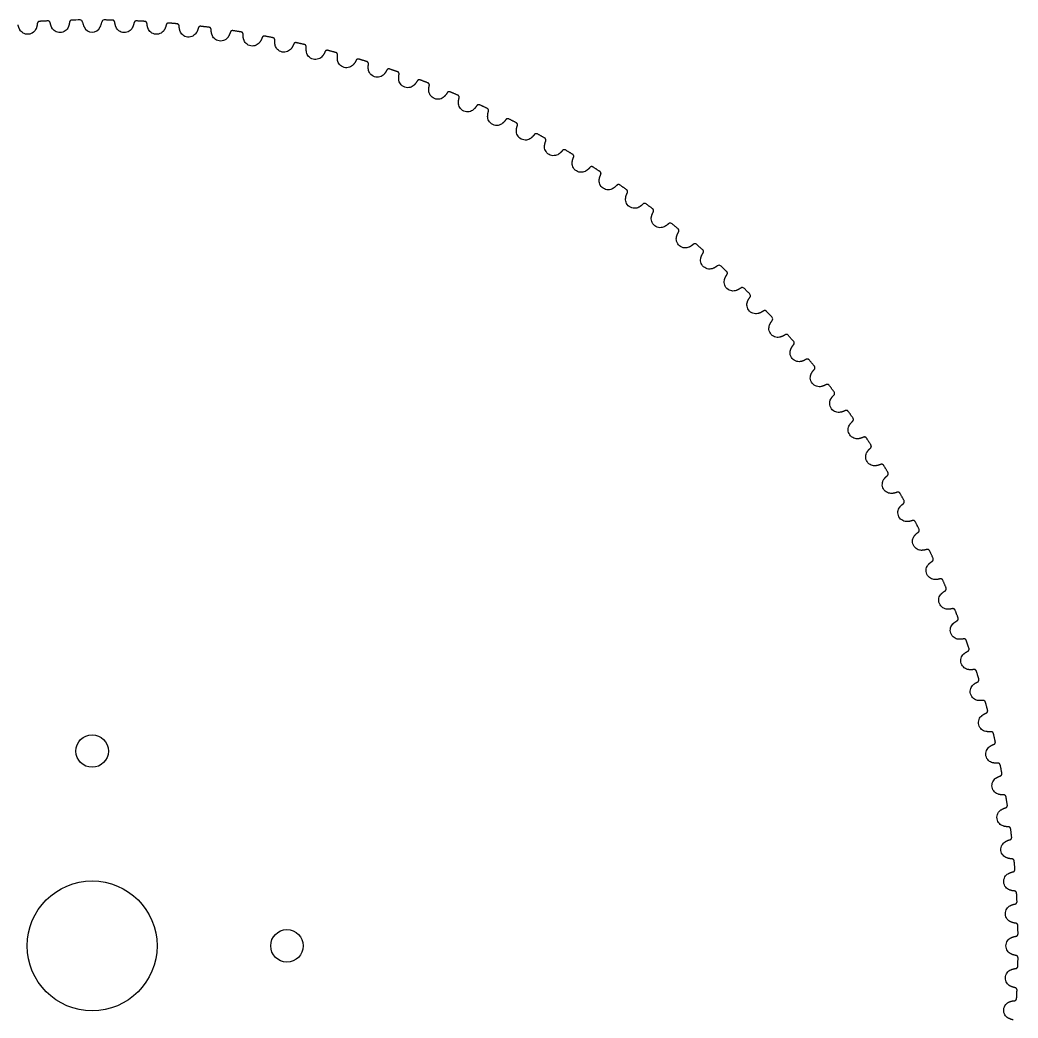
# Model space of a CAD drawing. Extents: x 51 to 165, y 91 to 205.
# Drawn here: x 103.6 to 165, y 143.9 to 205.3 of the extents above; entities that cross this region are included whole.
import ezdxf

# ---------------------------------------------------------------- set-up
doc = ezdxf.new("R2010")
doc.units = 0
doc.layers.add('View', color=7, linetype='CONTINUOUS')

msp = doc.modelspace()

# ---------------------------------------------------------------- linework, layer by layer
at = {"layer": 'View'}
for centre, radius in [((108.009, 160.3), 1), ((108.009, 148.3), 4), ((120.009, 148.3), 1)]:
    msp.add_circle(centre, radius, dxfattribs=at)
for centre, radius, start, end in [((108.009, 148.3), 57.0418, 90.7448, 91.2552), ((107.269, 205.187), 0.15, 7.73633, 90.7448), ((108.409, 205.342), 1, -172.264, -154.011), ((108.009, 205.147), 0.555, -154.011, -25.9892), ((107.609, 205.342), 1, -25.9892, -7.73633), ((108.749, 205.187), 0.15, 89.2552, 172.264)]:
    msp.add_arc(centre, radius, start, end, dxfattribs=at)
for points, degree in [([(103.563, 204.731), (103.483, 204.87), (103.45, 205.028)], 2), ([(104.629, 205.11), (104.618, 204.95), (104.558, 204.801)], 2), ([(105.277, 205.277), (104.77, 205.25)], 1), ([(105.535, 204.852), (105.46, 204.994), (105.432, 205.152)], 2), ([(106.614, 205.193), (106.597, 205.034), (106.532, 204.887)], 2), ([(109.259, 205.328), (108.75, 205.337)], 1), ([(109.486, 204.887), (109.421, 205.034), (109.405, 205.193)], 2), ([(110.586, 205.152), (110.558, 204.994), (110.483, 204.852)], 2), ([(111.248, 205.25), (110.741, 205.277)], 1), ([(111.46, 204.801), (111.4, 204.95), (111.389, 205.11)], 2), ([(112.568, 205.028), (112.535, 204.87), (112.455, 204.731)], 2), ([(113.234, 205.102), (112.727, 205.147)], 1), ([(113.43, 204.646), (113.375, 204.797), (113.37, 204.957)], 2), ([(114.545, 204.834), (114.507, 204.678), (114.422, 204.542)], 2), ([(115.213, 204.885), (114.708, 204.947)], 1), ([(115.393, 204.422), (115.343, 204.575), (115.344, 204.736)], 2), ([(116.514, 204.571), (116.47, 204.417), (116.381, 204.284)], 2), ([(117.183, 204.599), (116.681, 204.679)], 1), ([(117.347, 204.131), (117.303, 204.285), (117.309, 204.445)], 2), ([(118.473, 204.24), (118.424, 204.087), (118.329, 203.957)], 2), ([(119.142, 204.245), (118.644, 204.342)], 1), ([(119.29, 203.771), (119.251, 203.927), (119.263, 204.087)], 2), ([(120.419, 203.841), (120.364, 203.69), (120.266, 203.563)], 2), ([(121.088, 203.822), (120.593, 203.937)], 1), ([(121.219, 203.343), (121.185, 203.5), (121.203, 203.66)], 2), ([(122.349, 203.374), (122.29, 203.225), (122.187, 203.102)], 2), ([(123.018, 203.332), (122.527, 203.464)], 1), ([(123.132, 202.849), (123.104, 203.007), (123.127, 203.166)], 2), ([(124.929, 202.775), (124.443, 202.923)], 1), ([(124.263, 202.84), (124.198, 202.693), (124.091, 202.574)], 2), ([(125.026, 202.288), (125.004, 202.447), (125.032, 202.605)], 2), ([(126.82, 202.151), (126.34, 202.316)], 1), ([(126.156, 202.24), (126.086, 202.095), (125.975, 201.979)], 2), ([(126.9, 201.661), (126.883, 201.821), (126.917, 201.978)], 2), ([(128.028, 201.573), (127.953, 201.431), (127.837, 201.32)], 2), ([(128.688, 201.462), (128.214, 201.644)], 1), ([(128.751, 200.969), (128.74, 201.129), (128.779, 201.285)], 2), ([(129.875, 200.842), (129.795, 200.703), (129.676, 200.595)], 2), ([(130.531, 200.708), (130.063, 200.906)], 1), ([(130.576, 200.213), (130.571, 200.374), (130.615, 200.528)], 2), ([(131.695, 200.047), (131.61, 199.911), (131.488, 199.807)], 2), ([(132.346, 199.89), (131.885, 200.105)], 1), ([(132.374, 199.394), (132.374, 199.555), (132.424, 199.707)], 2), ([(134.132, 199.009), (133.679, 199.24)], 1), ([(133.487, 199.189), (133.397, 199.056), (133.271, 198.957)], 2), ([(134.142, 198.512), (134.148, 198.673), (134.204, 198.824)], 2), ([(135.247, 198.269), (135.153, 198.139), (135.023, 198.044)], 2), ([(135.885, 198.066), (135.441, 198.313)], 1), ([(135.879, 197.57), (135.89, 197.73), (135.951, 197.879)], 2), ([(136.974, 197.288), (136.876, 197.161), (136.743, 197.071)], 2), ([(137.605, 197.063), (137.17, 197.325)], 1), ([(137.581, 196.567), (137.598, 196.727), (137.664, 196.873)], 2), ([(138.666, 196.247), (138.564, 196.124), (138.427, 196.038)], 2), ([(139.289, 196.001), (138.863, 196.277)], 1), ([(139.248, 195.506), (139.27, 195.665), (139.341, 195.809)], 2), ([(140.321, 195.148), (140.214, 195.028), (140.075, 194.948)], 2), ([(140.935, 194.88), (140.518, 195.171)], 1), ([(140.876, 194.387), (140.904, 194.545), (140.98, 194.686)], 2), ([(141.936, 193.992), (141.825, 193.876), (141.683, 193.8)], 2), ([(142.134, 194.008), (142.082, 194.053), (141.98, 194.045), (141.936, 193.992)], 3), ([(142.54, 193.702), (142.134, 194.008)], 1), ([(142.465, 193.212), (142.498, 193.369), (142.579, 193.508)], 2), ([(143.51, 192.78), (143.395, 192.668), (143.251, 192.597)], 2), ([(143.709, 192.789), (143.658, 192.836), (143.556, 192.831), (143.51, 192.78)], 3), ([(144.104, 192.47), (143.709, 192.789)], 1), ([(144.011, 191.982), (144.05, 192.138), (144.136, 192.273)], 2), ([(145.041, 191.514), (144.922, 191.406), (144.775, 191.34)], 2), ([(145.24, 191.516), (145.191, 191.565), (145.088, 191.564), (145.041, 191.514)], 3), ([(145.623, 191.183), (145.24, 191.516)], 1), ([(145.513, 190.699), (145.558, 190.853), (145.648, 190.986)], 2), ([(146.526, 190.195), (146.404, 190.091), (146.255, 190.031)], 2), ([(146.725, 190.191), (146.678, 190.241), (146.576, 190.243), (146.526, 190.195)], 3), ([(147.097, 189.844), (146.725, 190.191)], 1), ([(146.97, 189.364), (147.02, 189.517), (147.115, 189.646)], 2), ([(147.965, 188.825), (147.839, 188.726), (147.688, 188.671)], 2), ([(148.164, 188.814), (148.118, 188.866), (148.016, 188.872), (147.965, 188.825)], 3), ([(148.523, 188.455), (148.164, 188.814)], 1), ([(148.38, 187.979), (148.435, 188.13), (148.534, 188.256)], 2), ([(148.534, 188.256), (148.581, 188.307), (148.575, 188.41), (148.523, 188.455)], 3), ([(149.355, 187.406), (149.225, 187.311), (149.073, 187.262)], 2), ([(149.9, 187.016), (149.553, 187.388)], 1), ([(149.904, 186.818), (149.952, 186.867), (149.95, 186.969), (149.9, 187.016)], 3), ([(149.74, 186.546), (149.8, 186.695), (149.904, 186.818)], 2), ([(150.695, 185.939), (150.562, 185.849), (150.407, 185.805)], 2), ([(151.225, 185.531), (150.892, 185.914)], 1), ([(151.049, 185.066), (151.115, 185.213), (151.223, 185.332)], 2), ([(151.223, 185.332), (151.272, 185.38), (151.274, 185.482), (151.225, 185.531)], 3), ([(151.982, 184.427), (151.846, 184.341), (151.691, 184.302)], 2), ([(152.498, 184), (152.178, 184.395)], 1), ([(152.489, 183.801), (152.54, 183.847), (152.545, 183.95), (152.498, 184)], 3), ([(152.306, 183.542), (152.377, 183.686), (152.489, 183.801)], 2), ([(153.216, 182.87), (153.077, 182.789), (152.92, 182.756)], 2), ([(153.717, 182.426), (153.411, 182.831)], 1), ([(153.509, 181.975), (153.585, 182.116), (153.701, 182.227)], 2), ([(153.701, 182.227), (153.754, 182.271), (153.762, 182.374), (153.717, 182.426)], 3), ([(154.395, 181.271), (154.254, 181.196), (154.096, 181.167)], 2), ([(154.88, 180.81), (154.589, 181.226)], 1), ([(154.657, 180.366), (154.737, 180.505), (154.857, 180.612)], 2), ([(155.518, 179.632), (155.374, 179.562), (155.214, 179.539)], 2), ([(155.986, 179.154), (155.709, 179.58)], 1), ([(155.747, 178.719), (155.833, 178.855), (155.956, 178.958)], 2), ([(156.582, 177.955), (156.436, 177.89), (156.276, 177.873)], 2), ([(157.034, 177.461), (156.772, 177.896)], 1), ([(156.78, 177.034), (156.87, 177.167), (156.997, 177.266)], 2), ([(157.588, 176.242), (157.439, 176.181), (157.279, 176.17)], 2), ([(158.022, 175.732), (157.775, 176.177)], 1), ([(157.753, 175.315), (157.847, 175.444), (157.978, 175.538)], 2), ([(158.532, 174.495), (158.382, 174.439), (158.221, 174.434)], 2), ([(158.948, 173.97), (158.718, 174.423)], 1), ([(158.665, 173.562), (158.764, 173.688), (158.898, 173.778)], 2), ([(159.416, 172.716), (159.263, 172.665), (159.103, 172.665)], 2), ([(159.813, 172.177), (159.599, 172.637)], 1), ([(159.516, 171.779), (159.619, 171.902), (159.756, 171.986)], 2), ([(160.237, 170.907), (160.082, 170.862), (159.922, 170.867)], 2), ([(160.615, 170.354), (160.416, 170.822)], 1), ([(160.304, 169.967), (160.412, 170.086), (160.551, 170.166)], 2), ([(160.994, 169.07), (160.838, 169.031), (160.678, 169.042)], 2), ([(161.353, 168.505), (161.171, 168.979)], 1), ([(161.028, 168.129), (161.14, 168.244), (161.282, 168.319)], 2), ([(161.686, 167.208), (161.529, 167.174), (161.37, 167.191)], 2), ([(162.025, 166.631), (161.86, 167.111)], 1), ([(161.688, 166.266), (161.804, 166.378), (161.948, 166.448)], 2), ([(162.314, 165.324), (162.155, 165.295), (161.996, 165.317)], 2), ([(162.632, 164.735), (162.484, 165.22)], 1), ([(162.282, 164.382), (162.402, 164.489), (162.549, 164.554)], 2), ([(162.875, 163.418), (162.716, 163.395), (162.557, 163.423)], 2), ([(163.172, 162.818), (163.041, 163.309)], 1), ([(162.811, 162.478), (162.934, 162.581), (163.083, 162.641)], 2), ([(163.369, 161.494), (163.209, 161.477), (163.052, 161.51)], 2), ([(163.645, 160.884), (163.531, 161.379)], 1), ([(163.272, 160.557), (163.399, 160.655), (163.55, 160.71)], 2), ([(163.795, 159.554), (163.635, 159.542), (163.479, 159.581)], 2), ([(164.051, 158.935), (163.954, 159.434)], 1), ([(163.666, 158.621), (163.796, 158.715), (163.949, 158.764)], 2), ([(164.154, 157.6), (163.994, 157.594), (163.839, 157.638)], 2), ([(164.388, 156.973), (164.308, 157.474)], 1), ([(163.992, 156.672), (164.126, 156.762), (164.28, 156.805)], 2), ([(164.445, 155.635), (164.284, 155.634), (164.131, 155.684)], 2), ([(164.656, 155), (164.594, 155.504)], 1), ([(164.25, 154.713), (164.387, 154.798), (164.543, 154.836)], 2), ([(164.666, 153.661), (164.506, 153.666), (164.355, 153.721)], 2), ([(164.855, 153.019), (164.811, 153.525)], 1), ([(164.44, 152.746), (164.579, 152.827), (164.736, 152.859)], 2), ([(164.819, 151.68), (164.659, 151.691), (164.51, 151.751)], 2), ([(164.985, 151.032), (164.959, 151.539)], 1), ([(164.561, 150.774), (164.703, 150.849), (164.861, 150.877)], 2), ([(164.902, 149.696), (164.742, 149.712), (164.596, 149.777)], 2), ([(165.046, 149.042), (165.037, 149.55)], 1), ([(164.613, 148.799), (164.757, 148.869), (164.916, 148.891)], 2), ([(164.916, 147.709), (164.757, 147.731), (164.613, 147.801)], 2), ([(165.037, 147.051), (165.046, 147.559)], 1), ([(164.596, 146.823), (164.742, 146.889), (164.902, 146.905)], 2), ([(164.861, 145.724), (164.703, 145.751), (164.561, 145.826)], 2), ([(164.959, 145.061), (164.985, 145.569)], 1), ([(164.51, 144.849), (164.659, 144.909), (164.819, 144.92)], 2), ([(164.736, 143.741), (164.579, 143.774), (164.44, 143.854)], 2)]:
    msp.add_open_spline(points, degree=degree, dxfattribs=at)
for points, degree, knots in [([(104.558, 204.801), (104.527, 204.724), (104.473, 204.642), (104.391, 204.575), (104.309, 204.509), (104.198, 204.462), (104.082, 204.455), (103.967, 204.446), (103.85, 204.477), (103.76, 204.531), (103.669, 204.585), (103.604, 204.659), (103.563, 204.731)], 3, [0, 0, 0, 0, 0.558599, 0.558599, 0.558599, 1.1172, 1.1172, 1.1172, 1.6758, 1.6758, 1.6758, 2.2344, 2.2344, 2.2344, 2.2344]), ([(104.77, 205.25), (104.717, 205.248), (104.673, 205.207), (104.632, 205.163), (104.629, 205.11)], 2, [0, 0, 0, 0.724386, 0.724386, 1.44877, 1.44877, 1.44877]), ([(105.432, 205.152), (105.424, 205.205), (105.379, 205.244), (105.33, 205.28), (105.277, 205.277)], 2, [0, 0, 0, 0.724386, 0.724386, 1.44877, 1.44877, 1.44877]), ([(106.532, 204.887), (106.499, 204.811), (106.442, 204.731), (106.357, 204.667), (106.273, 204.604), (106.16, 204.561), (106.044, 204.558), (105.929, 204.553), (105.813, 204.588), (105.725, 204.645), (105.636, 204.703), (105.574, 204.779), (105.535, 204.852)], 3, [0, 0, 0, 0, 0.558599, 0.558599, 0.558599, 1.1172, 1.1172, 1.1172, 1.6758, 1.6758, 1.6758, 2.2344, 2.2344, 2.2344, 2.2344]), ([(106.759, 205.328), (106.706, 205.328), (106.661, 205.289), (106.618, 205.246), (106.614, 205.193)], 2, [0, 0, 0, 0.724386, 0.724386, 1.44877, 1.44877, 1.44877]), ([(109.405, 205.193), (109.4, 205.246), (109.357, 205.289), (109.312, 205.328), (109.259, 205.328)], 2, [0, 0, 0, 0.724386, 0.724386, 1.44877, 1.44877, 1.44877]), ([(110.483, 204.852), (110.444, 204.779), (110.382, 204.703), (110.293, 204.645), (110.205, 204.588), (110.09, 204.553), (109.974, 204.558), (109.858, 204.561), (109.745, 204.604), (109.661, 204.667), (109.576, 204.731), (109.519, 204.811), (109.486, 204.887)], 3, [0, 0, 0, 0, 0.558599, 0.558599, 0.558599, 1.1172, 1.1172, 1.1172, 1.6758, 1.6758, 1.6758, 2.2344, 2.2344, 2.2344, 2.2344]), ([(110.741, 205.277), (110.688, 205.28), (110.64, 205.244), (110.594, 205.205), (110.586, 205.152)], 2, [0, 0, 0, 0.724386, 0.724386, 1.44877, 1.44877, 1.44877]), ([(111.389, 205.11), (111.386, 205.163), (111.345, 205.207), (111.301, 205.248), (111.248, 205.25)], 2, [0, 0, 0, 0.724386, 0.724386, 1.44877, 1.44877, 1.44877]), ([(112.455, 204.731), (112.414, 204.659), (112.349, 204.585), (112.258, 204.531), (112.168, 204.477), (112.051, 204.446), (111.936, 204.455), (111.82, 204.462), (111.709, 204.509), (111.627, 204.575), (111.545, 204.642), (111.491, 204.724), (111.46, 204.801)], 3, [0, 0, 0, 0, 0.558599, 0.558599, 0.558599, 1.1172, 1.1172, 1.1172, 1.6758, 1.6758, 1.6758, 2.2344, 2.2344, 2.2344, 2.2344]), ([(112.727, 205.147), (112.674, 205.152), (112.625, 205.117), (112.578, 205.08), (112.568, 205.028)], 2, [0, 0, 0, 0.724386, 0.724386, 1.44877, 1.44877, 1.44877]), ([(113.37, 204.957), (113.369, 205.011), (113.329, 205.056), (113.287, 205.098), (113.234, 205.102)], 2, [0, 0, 0, 0.724386, 0.724386, 1.44877, 1.44877, 1.44877]), ([(114.708, 204.947), (114.656, 204.954), (114.605, 204.922), (114.557, 204.886), (114.545, 204.834)], 2, [0, 0, 0, 0.724386, 0.724386, 1.44877, 1.44877, 1.44877]), ([(115.344, 204.736), (115.345, 204.789), (115.307, 204.835), (115.266, 204.879), (115.213, 204.885)], 2, [0, 0, 0, 0.724386, 0.724386, 1.44877, 1.44877, 1.44877]), ([(114.422, 204.542), (114.378, 204.471), (114.311, 204.4), (114.218, 204.349), (114.126, 204.298), (114.008, 204.271), (113.893, 204.284), (113.778, 204.295), (113.668, 204.346), (113.589, 204.415), (113.509, 204.484), (113.458, 204.568), (113.43, 204.646)], 3, [0, 0, 0, 0, 0.558599, 0.558599, 0.558599, 1.1172, 1.1172, 1.1172, 1.6758, 1.6758, 1.6758, 2.2344, 2.2344, 2.2344, 2.2344]), ([(116.381, 204.284), (116.335, 204.215), (116.265, 204.146), (116.17, 204.098), (116.076, 204.05), (115.958, 204.028), (115.843, 204.044), (115.728, 204.06), (115.621, 204.114), (115.544, 204.186), (115.466, 204.258), (115.418, 204.344), (115.393, 204.422)], 3, [0, 0, 0, 0, 0.558599, 0.558599, 0.558599, 1.1172, 1.1172, 1.1172, 1.6758, 1.6758, 1.6758, 2.2344, 2.2344, 2.2344, 2.2344]), ([(116.681, 204.679), (116.629, 204.688), (116.577, 204.657), (116.528, 204.623), (116.514, 204.571)], 2, [0, 0, 0, 0.724386, 0.724386, 1.44877, 1.44877, 1.44877]), ([(117.309, 204.445), (117.312, 204.499), (117.275, 204.546), (117.236, 204.591), (117.183, 204.599)], 2, [0, 0, 0, 0.724386, 0.724386, 1.44877, 1.44877, 1.44877]), ([(118.329, 203.957), (118.281, 203.89), (118.208, 203.823), (118.112, 203.779), (118.017, 203.735), (117.898, 203.716), (117.784, 203.737), (117.67, 203.756), (117.564, 203.815), (117.49, 203.889), (117.415, 203.963), (117.369, 204.051), (117.347, 204.131)], 3, [0, 0, 0, 0, 0.558599, 0.558599, 0.558599, 1.1172, 1.1172, 1.1172, 1.6758, 1.6758, 1.6758, 2.2344, 2.2344, 2.2344, 2.2344]), ([(118.644, 204.342), (118.591, 204.352), (118.539, 204.323), (118.488, 204.291), (118.473, 204.24)], 2, [0, 0, 0, 0.724386, 0.724386, 1.44877, 1.44877, 1.44877]), ([(119.263, 204.087), (119.267, 204.14), (119.233, 204.189), (119.195, 204.235), (119.142, 204.245)], 2, [0, 0, 0, 0.724386, 0.724386, 1.44877, 1.44877, 1.44877]), ([(120.266, 203.563), (120.215, 203.498), (120.14, 203.434), (120.042, 203.393), (119.946, 203.352), (119.826, 203.337), (119.713, 203.362), (119.599, 203.386), (119.496, 203.447), (119.424, 203.524), (119.352, 203.601), (119.309, 203.69), (119.29, 203.771)], 3, [0, 0, 0, 0, 0.558599, 0.558599, 0.558599, 1.1172, 1.1172, 1.1172, 1.6758, 1.6758, 1.6758, 2.2344, 2.2344, 2.2344, 2.2344]), ([(120.593, 203.937), (120.541, 203.949), (120.488, 203.922), (120.436, 203.891), (120.419, 203.841)], 2, [0, 0, 0, 0.724386, 0.724386, 1.44877, 1.44877, 1.44877]), ([(121.203, 203.66), (121.209, 203.713), (121.176, 203.763), (121.14, 203.811), (121.088, 203.822)], 2, [0, 0, 0, 0.724386, 0.724386, 1.44877, 1.44877, 1.44877]), ([(122.187, 203.102), (122.134, 203.038), (122.057, 202.977), (121.958, 202.939), (121.86, 202.902), (121.74, 202.891), (121.627, 202.92), (121.514, 202.947), (121.413, 203.013), (121.344, 203.092), (121.275, 203.172), (121.236, 203.262), (121.219, 203.343)], 3, [0, 0, 0, 0, 0.558599, 0.558599, 0.558599, 1.1172, 1.1172, 1.1172, 1.6758, 1.6758, 1.6758, 2.2344, 2.2344, 2.2344, 2.2344]), ([(122.527, 203.464), (122.476, 203.478), (122.421, 203.452), (122.369, 203.424), (122.349, 203.374)], 2, [0, 0, 0, 0.724386, 0.724386, 1.44877, 1.44877, 1.44877]), ([(123.127, 203.166), (123.135, 203.218), (123.104, 203.27), (123.069, 203.319), (123.018, 203.332)], 2, [0, 0, 0, 0.724386, 0.724386, 1.44877, 1.44877, 1.44877]), ([(124.443, 202.923), (124.393, 202.939), (124.337, 202.916), (124.284, 202.889), (124.263, 202.84)], 2, [0, 0, 0, 0.724386, 0.724386, 1.44877, 1.44877, 1.44877]), ([(124.091, 202.574), (124.035, 202.512), (123.956, 202.453), (123.856, 202.419), (123.757, 202.385), (123.637, 202.379), (123.525, 202.411), (123.413, 202.443), (123.315, 202.512), (123.249, 202.593), (123.182, 202.675), (123.146, 202.767), (123.132, 202.849)], 3, [0, 0, 0, 0, 0.558599, 0.558599, 0.558599, 1.1172, 1.1172, 1.1172, 1.6758, 1.6758, 1.6758, 2.2344, 2.2344, 2.2344, 2.2344]), ([(125.032, 202.605), (125.042, 202.657), (125.013, 202.709), (124.98, 202.76), (124.929, 202.775)], 2, [0, 0, 0, 0.724386, 0.724386, 1.44877, 1.44877, 1.44877]), ([(125.975, 201.979), (125.918, 201.92), (125.837, 201.864), (125.735, 201.833), (125.635, 201.802), (125.514, 201.801), (125.404, 201.837), (125.294, 201.872), (125.197, 201.944), (125.134, 202.028), (125.07, 202.113), (125.037, 202.206), (125.026, 202.288)], 3, [0, 0, 0, 0, 0.558599, 0.558599, 0.558599, 1.1172, 1.1172, 1.1172, 1.6758, 1.6758, 1.6758, 2.2344, 2.2344, 2.2344, 2.2344]), ([(126.34, 202.316), (126.289, 202.334), (126.233, 202.313), (126.179, 202.288), (126.156, 202.24)], 2, [0, 0, 0, 0.724386, 0.724386, 1.44877, 1.44877, 1.44877]), ([(126.917, 201.978), (126.929, 202.029), (126.901, 202.083), (126.87, 202.134), (126.82, 202.151)], 2, [0, 0, 0, 0.724386, 0.724386, 1.44877, 1.44877, 1.44877]), ([(127.837, 201.32), (127.778, 201.262), (127.695, 201.209), (127.593, 201.182), (127.491, 201.155), (127.371, 201.157), (127.262, 201.197), (127.153, 201.236), (127.059, 201.312), (126.999, 201.398), (126.938, 201.484), (126.908, 201.579), (126.9, 201.661)], 3, [0, 0, 0, 0, 0.558599, 0.558599, 0.558599, 1.1172, 1.1172, 1.1172, 1.6758, 1.6758, 1.6758, 2.2344, 2.2344, 2.2344, 2.2344]), ([(128.214, 201.644), (128.164, 201.663), (128.107, 201.644), (128.052, 201.621), (128.028, 201.573)], 2, [0, 0, 0, 0.724386, 0.724386, 1.44877, 1.44877, 1.44877]), ([(128.779, 201.285), (128.793, 201.336), (128.767, 201.391), (128.738, 201.443), (128.688, 201.462)], 2, [0, 0, 0, 0.724386, 0.724386, 1.44877, 1.44877, 1.44877]), ([(129.676, 200.595), (129.614, 200.54), (129.53, 200.489), (129.426, 200.466), (129.324, 200.443), (129.204, 200.449), (129.096, 200.493), (128.988, 200.536), (128.897, 200.615), (128.84, 200.703), (128.782, 200.791), (128.756, 200.886), (128.751, 200.969)], 3, [0, 0, 0, 0, 0.558599, 0.558599, 0.558599, 1.1172, 1.1172, 1.1172, 1.6758, 1.6758, 1.6758, 2.2344, 2.2344, 2.2344, 2.2344]), ([(130.063, 200.906), (130.014, 200.927), (129.957, 200.91), (129.901, 200.889), (129.875, 200.842)], 2, [0, 0, 0, 0.724386, 0.724386, 1.44877, 1.44877, 1.44877]), ([(130.615, 200.528), (130.631, 200.579), (130.607, 200.634), (130.58, 200.687), (130.531, 200.708)], 2, [0, 0, 0, 0.724386, 0.724386, 1.44877, 1.44877, 1.44877]), ([(131.488, 199.807), (131.424, 199.754), (131.338, 199.707), (131.234, 199.687), (131.131, 199.667), (131.011, 199.678), (130.905, 199.725), (130.799, 199.772), (130.71, 199.854), (130.656, 199.944), (130.601, 200.034), (130.579, 200.13), (130.576, 200.213)], 3, [0, 0, 0, 0, 0.558599, 0.558599, 0.558599, 1.1172, 1.1172, 1.1172, 1.6758, 1.6758, 1.6758, 2.2344, 2.2344, 2.2344, 2.2344]), ([(131.885, 200.105), (131.837, 200.127), (131.779, 200.112), (131.723, 200.093), (131.695, 200.047)], 2, [0, 0, 0, 0.724386, 0.724386, 1.44877, 1.44877, 1.44877]), ([(132.424, 199.707), (132.442, 199.757), (132.42, 199.813), (132.394, 199.868), (132.346, 199.89)], 2, [0, 0, 0, 0.724386, 0.724386, 1.44877, 1.44877, 1.44877]), ([(133.271, 198.957), (133.206, 198.905), (133.118, 198.861), (133.013, 198.845), (132.909, 198.829), (132.79, 198.844), (132.686, 198.895), (132.581, 198.945), (132.496, 199.03), (132.445, 199.122), (132.393, 199.215), (132.374, 199.311), (132.374, 199.394)], 3, [0, 0, 0, 0, 0.558599, 0.558599, 0.558599, 1.1172, 1.1172, 1.1172, 1.6758, 1.6758, 1.6758, 2.2344, 2.2344, 2.2344, 2.2344]), ([(133.679, 199.24), (133.632, 199.264), (133.573, 199.251), (133.516, 199.234), (133.487, 199.189)], 2, [0, 0, 0, 0.724386, 0.724386, 1.44877, 1.44877, 1.44877]), ([(134.204, 198.824), (134.223, 198.873), (134.203, 198.93), (134.179, 198.985), (134.132, 199.009)], 2, [0, 0, 0, 0.724386, 0.724386, 1.44877, 1.44877, 1.44877]), ([(135.023, 198.044), (134.956, 197.995), (134.867, 197.954), (134.762, 197.942), (134.657, 197.929), (134.539, 197.948), (134.436, 198.003), (134.334, 198.057), (134.251, 198.145), (134.204, 198.239), (134.155, 198.333), (134.139, 198.43), (134.142, 198.512)], 3, [0, 0, 0, 0, 0.558599, 0.558599, 0.558599, 1.1172, 1.1172, 1.1172, 1.6758, 1.6758, 1.6758, 2.2344, 2.2344, 2.2344, 2.2344]), ([(135.441, 198.313), (135.395, 198.339), (135.336, 198.328), (135.278, 198.312), (135.247, 198.269)], 2, [0, 0, 0, 0.724386, 0.724386, 1.44877, 1.44877, 1.44877]), ([(135.951, 197.879), (135.972, 197.928), (135.954, 197.985), (135.932, 198.041), (135.885, 198.066)], 2, [0, 0, 0, 0.724386, 0.724386, 1.44877, 1.44877, 1.44877]), ([(136.743, 197.071), (136.674, 197.025), (136.583, 196.987), (136.478, 196.978), (136.373, 196.969), (136.255, 196.992), (136.155, 197.05), (136.054, 197.108), (135.975, 197.199), (135.931, 197.294), (135.885, 197.39), (135.873, 197.487), (135.879, 197.57)], 3, [0, 0, 0, 0, 0.558599, 0.558599, 0.558599, 1.1172, 1.1172, 1.1172, 1.6758, 1.6758, 1.6758, 2.2344, 2.2344, 2.2344, 2.2344]), ([(137.17, 197.325), (137.124, 197.353), (137.065, 197.343), (137.006, 197.33), (136.974, 197.288)], 2, [0, 0, 0, 0.724386, 0.724386, 1.44877, 1.44877, 1.44877]), ([(137.664, 196.873), (137.686, 196.922), (137.671, 196.979), (137.651, 197.036), (137.605, 197.063)], 2, [0, 0, 0, 0.724386, 0.724386, 1.44877, 1.44877, 1.44877]), ([(138.427, 196.038), (138.357, 195.994), (138.265, 195.96), (138.159, 195.955), (138.054, 195.949), (137.937, 195.976), (137.839, 196.038), (137.74, 196.099), (137.664, 196.193), (137.623, 196.29), (137.582, 196.387), (137.572, 196.485), (137.581, 196.567)], 3, [0, 0, 0, 0, 0.558599, 0.558599, 0.558599, 1.1172, 1.1172, 1.1172, 1.6758, 1.6758, 1.6758, 2.2344, 2.2344, 2.2344, 2.2344]), ([(138.863, 196.277), (138.818, 196.307), (138.759, 196.3), (138.7, 196.288), (138.666, 196.247)], 2, [0, 0, 0, 0.724386, 0.724386, 1.44877, 1.44877, 1.44877]), ([(139.341, 195.809), (139.365, 195.856), (139.351, 195.915), (139.334, 195.972), (139.289, 196.001)], 2, [0, 0, 0, 0.724386, 0.724386, 1.44877, 1.44877, 1.44877]), ([(140.075, 194.948), (140.003, 194.906), (139.91, 194.875), (139.804, 194.873), (139.699, 194.871), (139.583, 194.903), (139.487, 194.968), (139.39, 195.033), (139.318, 195.129), (139.28, 195.227), (139.242, 195.325), (139.236, 195.424), (139.248, 195.506)], 3, [0, 0, 0, 0, 0.558599, 0.558599, 0.558599, 1.1172, 1.1172, 1.1172, 1.6758, 1.6758, 1.6758, 2.2344, 2.2344, 2.2344, 2.2344]), ([(140.518, 195.171), (140.475, 195.202), (140.415, 195.197), (140.356, 195.188), (140.321, 195.148)], 2, [0, 0, 0, 0.724386, 0.724386, 1.44877, 1.44877, 1.44877]), ([(141.683, 193.8), (141.61, 193.761), (141.516, 193.733), (141.41, 193.735), (141.305, 193.737), (141.19, 193.773), (141.096, 193.841), (141.002, 193.909), (140.933, 194.007), (140.899, 194.107), (140.864, 194.207), (140.862, 194.305), (140.876, 194.387)], 3, [0, 0, 0, 0, 0.558599, 0.558599, 0.558599, 1.1172, 1.1172, 1.1172, 1.6758, 1.6758, 1.6758, 2.2344, 2.2344, 2.2344, 2.2344]), ([(140.98, 194.686), (141.006, 194.733), (140.994, 194.792), (140.978, 194.85), (140.935, 194.88)], 2, [0, 0, 0, 0.724386, 0.724386, 1.44877, 1.44877, 1.44877]), ([(142.579, 193.508), (142.606, 193.553), (142.596, 193.612), (142.583, 193.671), (142.54, 193.702)], 2, [0, 0, 0, 0.724386, 0.724386, 1.44877, 1.44877, 1.44877]), ([(143.251, 192.597), (143.176, 192.561), (143.081, 192.536), (142.976, 192.542), (142.87, 192.547), (142.757, 192.587), (142.666, 192.659), (142.574, 192.73), (142.508, 192.831), (142.477, 192.931), (142.446, 193.032), (142.447, 193.131), (142.465, 193.212)], 3, [0, 0, 0, 0, 0.558599, 0.558599, 0.558599, 1.1172, 1.1172, 1.1172, 1.6758, 1.6758, 1.6758, 2.2344, 2.2344, 2.2344, 2.2344]), ([(144.136, 192.273), (144.164, 192.318), (144.157, 192.378), (144.145, 192.437), (144.104, 192.47)], 2, [0, 0, 0, 0.724386, 0.724386, 1.44877, 1.44877, 1.44877]), ([(144.775, 191.34), (144.7, 191.307), (144.604, 191.285), (144.498, 191.295), (144.393, 191.304), (144.281, 191.347), (144.193, 191.422), (144.103, 191.496), (144.041, 191.599), (144.014, 191.701), (143.986, 191.803), (143.991, 191.902), (144.011, 191.982)], 3, [0, 0, 0, 0, 0.558599, 0.558599, 0.558599, 1.1172, 1.1172, 1.1172, 1.6758, 1.6758, 1.6758, 2.2344, 2.2344, 2.2344, 2.2344]), ([(146.255, 190.031), (146.178, 190), (146.081, 189.982), (145.976, 189.995), (145.872, 190.008), (145.761, 190.055), (145.676, 190.133), (145.589, 190.21), (145.53, 190.316), (145.507, 190.418), (145.482, 190.521), (145.49, 190.619), (145.513, 190.699)], 3, [0, 0, 0, 0, 0.558599, 0.558599, 0.558599, 1.1172, 1.1172, 1.1172, 1.6758, 1.6758, 1.6758, 2.2344, 2.2344, 2.2344, 2.2344]), ([(145.648, 190.986), (145.679, 191.03), (145.673, 191.089), (145.663, 191.148), (145.623, 191.183)], 2, [0, 0, 0, 0.724386, 0.724386, 1.44877, 1.44877, 1.44877]), ([(147.115, 189.646), (147.147, 189.689), (147.143, 189.749), (147.136, 189.808), (147.097, 189.844)], 2, [0, 0, 0, 0.724386, 0.724386, 1.44877, 1.44877, 1.44877]), ([(147.688, 188.671), (147.61, 188.642), (147.513, 188.628), (147.408, 188.645), (147.305, 188.661), (147.196, 188.712), (147.113, 188.793), (147.029, 188.873), (146.974, 188.98), (146.954, 189.084), (146.933, 189.187), (146.945, 189.285), (146.97, 189.364)], 3, [0, 0, 0, 0, 0.558599, 0.558599, 0.558599, 1.1172, 1.1172, 1.1172, 1.6758, 1.6758, 1.6758, 2.2344, 2.2344, 2.2344, 2.2344]), ([(149.073, 187.262), (148.994, 187.236), (148.896, 187.224), (148.792, 187.245), (148.689, 187.265), (148.582, 187.32), (148.502, 187.404), (148.421, 187.487), (148.37, 187.596), (148.353, 187.7), (148.336, 187.804), (148.351, 187.902), (148.38, 187.979)], 3, [0, 0, 0, 0, 0.558599, 0.558599, 0.558599, 1.1172, 1.1172, 1.1172, 1.6758, 1.6758, 1.6758, 2.2344, 2.2344, 2.2344, 2.2344]), ([(149.553, 187.388), (149.517, 187.427), (149.458, 187.435), (149.398, 187.438), (149.355, 187.406)], 2, [0, 0, 0, 0.724386, 0.724386, 1.44877, 1.44877, 1.44877]), ([(150.407, 185.805), (150.328, 185.782), (150.23, 185.774), (150.127, 185.798), (150.024, 185.822), (149.919, 185.88), (149.842, 185.967), (149.764, 186.053), (149.717, 186.163), (149.704, 186.268), (149.69, 186.373), (149.709, 186.47), (149.74, 186.546)], 3, [0, 0, 0, 0, 0.558599, 0.558599, 0.558599, 1.1172, 1.1172, 1.1172, 1.6758, 1.6758, 1.6758, 2.2344, 2.2344, 2.2344, 2.2344]), ([(150.892, 185.914), (150.857, 185.955), (150.798, 185.964), (150.738, 185.97), (150.695, 185.939)], 2, [0, 0, 0, 0.724386, 0.724386, 1.44877, 1.44877, 1.44877]), ([(151.691, 184.302), (151.61, 184.282), (151.512, 184.277), (151.41, 184.305), (151.308, 184.332), (151.205, 184.395), (151.131, 184.484), (151.056, 184.572), (151.013, 184.685), (151.004, 184.789), (150.994, 184.895), (151.015, 184.991), (151.049, 185.066)], 3, [0, 0, 0, 0, 0.558599, 0.558599, 0.558599, 1.1172, 1.1172, 1.1172, 1.6758, 1.6758, 1.6758, 2.2344, 2.2344, 2.2344, 2.2344]), ([(152.178, 184.395), (152.145, 184.436), (152.086, 184.448), (152.027, 184.456), (151.982, 184.427)], 2, [0, 0, 0, 0.724386, 0.724386, 1.44877, 1.44877, 1.44877]), ([(152.92, 182.756), (152.839, 182.738), (152.741, 182.737), (152.64, 182.769), (152.539, 182.799), (152.439, 182.865), (152.368, 182.957), (152.296, 183.048), (152.256, 183.162), (152.251, 183.267), (152.245, 183.372), (152.27, 183.468), (152.306, 183.542)], 3, [0, 0, 0, 0, 0.558599, 0.558599, 0.558599, 1.1172, 1.1172, 1.1172, 1.6758, 1.6758, 1.6758, 2.2344, 2.2344, 2.2344, 2.2344]), ([(153.411, 182.831), (153.38, 182.874), (153.321, 182.888), (153.262, 182.897), (153.216, 182.87)], 2, [0, 0, 0, 0.724386, 0.724386, 1.44877, 1.44877, 1.44877]), ([(154.096, 181.167), (154.014, 181.153), (153.916, 181.155), (153.816, 181.19), (153.716, 181.224), (153.618, 181.294), (153.55, 181.388), (153.481, 181.481), (153.446, 181.596), (153.444, 181.701), (153.442, 181.807), (153.47, 181.902), (153.509, 181.975)], 3, [0, 0, 0, 0, 0.558599, 0.558599, 0.558599, 1.1172, 1.1172, 1.1172, 1.6758, 1.6758, 1.6758, 2.2344, 2.2344, 2.2344, 2.2344]), ([(154.589, 181.226), (154.558, 181.27), (154.501, 181.285), (154.442, 181.297), (154.395, 181.271)], 2, [0, 0, 0, 0.724386, 0.724386, 1.44877, 1.44877, 1.44877]), ([(154.857, 180.612), (154.897, 180.647), (154.906, 180.706), (154.911, 180.766), (154.88, 180.81)], 2, [0, 0, 0, 0.724386, 0.724386, 1.44877, 1.44877, 1.44877]), ([(155.214, 179.539), (155.133, 179.527), (155.034, 179.533), (154.936, 179.571), (154.837, 179.609), (154.741, 179.682), (154.677, 179.778), (154.612, 179.874), (154.58, 179.99), (154.582, 180.095), (154.583, 180.201), (154.615, 180.295), (154.657, 180.366)], 3, [0, 0, 0, 0, 0.558599, 0.558599, 0.558599, 1.1172, 1.1172, 1.1172, 1.6758, 1.6758, 1.6758, 2.2344, 2.2344, 2.2344, 2.2344]), ([(155.709, 179.58), (155.681, 179.625), (155.623, 179.643), (155.565, 179.656), (155.518, 179.632)], 2, [0, 0, 0, 0.724386, 0.724386, 1.44877, 1.44877, 1.44877]), ([(155.956, 178.958), (155.997, 178.991), (156.008, 179.05), (156.015, 179.11), (155.986, 179.154)], 2, [0, 0, 0, 0.724386, 0.724386, 1.44877, 1.44877, 1.44877]), ([(156.276, 177.873), (156.194, 177.864), (156.096, 177.873), (155.998, 177.915), (155.902, 177.956), (155.808, 178.032), (155.747, 178.13), (155.685, 178.228), (155.658, 178.346), (155.663, 178.451), (155.668, 178.556), (155.703, 178.649), (155.747, 178.719)], 3, [0, 0, 0, 0, 0.558599, 0.558599, 0.558599, 1.1172, 1.1172, 1.1172, 1.6758, 1.6758, 1.6758, 2.2344, 2.2344, 2.2344, 2.2344]), ([(156.772, 177.896), (156.745, 177.942), (156.688, 177.962), (156.63, 177.978), (156.582, 177.955)], 2, [0, 0, 0, 0.724386, 0.724386, 1.44877, 1.44877, 1.44877]), ([(156.997, 177.266), (157.039, 177.298), (157.052, 177.356), (157.061, 177.415), (157.034, 177.461)], 2, [0, 0, 0, 0.724386, 0.724386, 1.44877, 1.44877, 1.44877]), ([(157.279, 176.17), (157.196, 176.164), (157.098, 176.177), (157.003, 176.222), (156.907, 176.266), (156.817, 176.345), (156.759, 176.446), (156.701, 176.546), (156.677, 176.664), (156.687, 176.769), (156.695, 176.875), (156.733, 176.966), (156.78, 177.034)], 3, [0, 0, 0, 0, 0.558599, 0.558599, 0.558599, 1.1172, 1.1172, 1.1172, 1.6758, 1.6758, 1.6758, 2.2344, 2.2344, 2.2344, 2.2344]), ([(157.775, 176.177), (157.75, 176.223), (157.694, 176.245), (157.637, 176.263), (157.588, 176.242)], 2, [0, 0, 0, 0.724386, 0.724386, 1.44877, 1.44877, 1.44877]), ([(158.221, 174.434), (158.139, 174.43), (158.041, 174.446), (157.947, 174.495), (157.854, 174.543), (157.766, 174.625), (157.712, 174.728), (157.657, 174.83), (157.638, 174.949), (157.651, 175.053), (157.663, 175.158), (157.704, 175.248), (157.753, 175.315)], 3, [0, 0, 0, 0, 0.558599, 0.558599, 0.558599, 1.1172, 1.1172, 1.1172, 1.6758, 1.6758, 1.6758, 2.2344, 2.2344, 2.2344, 2.2344]), ([(157.978, 175.538), (158.021, 175.569), (158.036, 175.627), (158.048, 175.686), (158.022, 175.732)], 2, [0, 0, 0, 0.724386, 0.724386, 1.44877, 1.44877, 1.44877]), ([(158.718, 174.423), (158.694, 174.47), (158.639, 174.494), (158.582, 174.514), (158.532, 174.495)], 2, [0, 0, 0, 0.724386, 0.724386, 1.44877, 1.44877, 1.44877]), ([(159.103, 172.665), (159.02, 172.665), (158.923, 172.684), (158.831, 172.736), (158.739, 172.787), (158.654, 172.872), (158.604, 172.977), (158.552, 173.081), (158.537, 173.2), (158.554, 173.304), (158.57, 173.409), (158.614, 173.497), (158.665, 173.562)], 3, [0, 0, 0, 0, 0.558599, 0.558599, 0.558599, 1.1172, 1.1172, 1.1172, 1.6758, 1.6758, 1.6758, 2.2344, 2.2344, 2.2344, 2.2344]), ([(158.898, 173.778), (158.942, 173.807), (158.96, 173.864), (158.973, 173.923), (158.948, 173.97)], 2, [0, 0, 0, 0.724386, 0.724386, 1.44877, 1.44877, 1.44877]), ([(159.599, 172.637), (159.576, 172.685), (159.522, 172.711), (159.466, 172.733), (159.416, 172.716)], 2, [0, 0, 0, 0.724386, 0.724386, 1.44877, 1.44877, 1.44877]), ([(159.756, 171.986), (159.801, 172.014), (159.821, 172.071), (159.836, 172.129), (159.813, 172.177)], 2, [0, 0, 0, 0.724386, 0.724386, 1.44877, 1.44877, 1.44877]), ([(159.922, 170.867), (159.839, 170.87), (159.743, 170.893), (159.653, 170.948), (159.563, 171.002), (159.481, 171.09), (159.434, 171.196), (159.386, 171.302), (159.376, 171.422), (159.396, 171.525), (159.415, 171.629), (159.463, 171.715), (159.516, 171.779)], 3, [0, 0, 0, 0, 0.558599, 0.558599, 0.558599, 1.1172, 1.1172, 1.1172, 1.6758, 1.6758, 1.6758, 2.2344, 2.2344, 2.2344, 2.2344]), ([(160.416, 170.822), (160.396, 170.871), (160.343, 170.898), (160.288, 170.922), (160.237, 170.907)], 2, [0, 0, 0, 0.724386, 0.724386, 1.44877, 1.44877, 1.44877]), ([(160.551, 170.166), (160.598, 170.192), (160.619, 170.248), (160.636, 170.305), (160.615, 170.354)], 2, [0, 0, 0, 0.724386, 0.724386, 1.44877, 1.44877, 1.44877]), ([(160.678, 169.042), (160.595, 169.047), (160.5, 169.073), (160.412, 169.132), (160.324, 169.189), (160.245, 169.28), (160.202, 169.388), (160.158, 169.495), (160.151, 169.615), (160.175, 169.718), (160.198, 169.821), (160.249, 169.906), (160.304, 169.967)], 3, [0, 0, 0, 0, 0.558599, 0.558599, 0.558599, 1.1172, 1.1172, 1.1172, 1.6758, 1.6758, 1.6758, 2.2344, 2.2344, 2.2344, 2.2344]), ([(161.171, 168.979), (161.152, 169.029), (161.099, 169.058), (161.045, 169.084), (160.994, 169.07)], 2, [0, 0, 0, 0.724386, 0.724386, 1.44877, 1.44877, 1.44877]), ([(161.282, 168.319), (161.329, 168.343), (161.353, 168.399), (161.372, 168.455), (161.353, 168.505)], 2, [0, 0, 0, 0.724386, 0.724386, 1.44877, 1.44877, 1.44877]), ([(161.37, 167.191), (161.287, 167.199), (161.193, 167.229), (161.107, 167.29), (161.021, 167.35), (160.945, 167.444), (160.906, 167.553), (160.866, 167.662), (160.863, 167.782), (160.891, 167.884), (160.918, 167.986), (160.971, 168.069), (161.028, 168.129)], 3, [0, 0, 0, 0, 0.558599, 0.558599, 0.558599, 1.1172, 1.1172, 1.1172, 1.6758, 1.6758, 1.6758, 2.2344, 2.2344, 2.2344, 2.2344]), ([(161.86, 167.111), (161.843, 167.162), (161.791, 167.193), (161.738, 167.22), (161.686, 167.208)], 2, [0, 0, 0, 0.724386, 0.724386, 1.44877, 1.44877, 1.44877]), ([(161.948, 166.448), (161.996, 166.47), (162.022, 166.525), (162.043, 166.581), (162.025, 166.631)], 2, [0, 0, 0, 0.724386, 0.724386, 1.44877, 1.44877, 1.44877]), ([(161.996, 165.317), (161.914, 165.329), (161.821, 165.361), (161.737, 165.425), (161.653, 165.489), (161.581, 165.585), (161.546, 165.695), (161.509, 165.806), (161.511, 165.926), (161.542, 166.026), (161.572, 166.128), (161.628, 166.209), (161.688, 166.266)], 3, [0, 0, 0, 0, 0.558599, 0.558599, 0.558599, 1.1172, 1.1172, 1.1172, 1.6758, 1.6758, 1.6758, 2.2344, 2.2344, 2.2344, 2.2344]), ([(162.484, 165.22), (162.468, 165.271), (162.418, 165.304), (162.366, 165.334), (162.314, 165.324)], 2, [0, 0, 0, 0.724386, 0.724386, 1.44877, 1.44877, 1.44877]), ([(162.557, 163.423), (162.476, 163.437), (162.384, 163.473), (162.302, 163.54), (162.22, 163.606), (162.152, 163.705), (162.12, 163.816), (162.088, 163.928), (162.094, 164.048), (162.128, 164.147), (162.162, 164.248), (162.221, 164.327), (162.282, 164.382)], 3, [0, 0, 0, 0, 0.558599, 0.558599, 0.558599, 1.1172, 1.1172, 1.1172, 1.6758, 1.6758, 1.6758, 2.2344, 2.2344, 2.2344, 2.2344]), ([(162.549, 164.554), (162.598, 164.575), (162.625, 164.628), (162.648, 164.684), (162.632, 164.735)], 2, [0, 0, 0, 0.724386, 0.724386, 1.44877, 1.44877, 1.44877]), ([(163.041, 163.309), (163.027, 163.36), (162.978, 163.395), (162.927, 163.426), (162.875, 163.418)], 2, [0, 0, 0, 0.724386, 0.724386, 1.44877, 1.44877, 1.44877]), ([(163.052, 161.51), (162.971, 161.527), (162.88, 161.566), (162.801, 161.636), (162.722, 161.705), (162.656, 161.806), (162.629, 161.918), (162.6, 162.031), (162.61, 162.151), (162.648, 162.249), (162.685, 162.348), (162.747, 162.425), (162.811, 162.478)], 3, [0, 0, 0, 0, 0.558599, 0.558599, 0.558599, 1.1172, 1.1172, 1.1172, 1.6758, 1.6758, 1.6758, 2.2344, 2.2344, 2.2344, 2.2344]), ([(163.083, 162.641), (163.132, 162.66), (163.161, 162.712), (163.186, 162.767), (163.172, 162.818)], 2, [0, 0, 0, 0.724386, 0.724386, 1.44877, 1.44877, 1.44877]), ([(163.531, 161.379), (163.519, 161.431), (163.472, 161.467), (163.422, 161.5), (163.369, 161.494)], 2, [0, 0, 0, 0.724386, 0.724386, 1.44877, 1.44877, 1.44877]), ([(163.479, 159.581), (163.399, 159.601), (163.31, 159.643), (163.233, 159.715), (163.156, 159.787), (163.094, 159.89), (163.071, 160.004), (163.046, 160.117), (163.06, 160.237), (163.102, 160.334), (163.142, 160.431), (163.207, 160.506), (163.272, 160.557)], 3, [0, 0, 0, 0, 0.558599, 0.558599, 0.558599, 1.1172, 1.1172, 1.1172, 1.6758, 1.6758, 1.6758, 2.2344, 2.2344, 2.2344, 2.2344]), ([(163.55, 160.71), (163.6, 160.727), (163.631, 160.779), (163.658, 160.832), (163.645, 160.884)], 2, [0, 0, 0, 0.724386, 0.724386, 1.44877, 1.44877, 1.44877]), ([(163.954, 159.434), (163.944, 159.486), (163.897, 159.524), (163.848, 159.558), (163.795, 159.554)], 2, [0, 0, 0, 0.724386, 0.724386, 1.44877, 1.44877, 1.44877]), ([(163.949, 158.764), (164, 158.78), (164.032, 158.83), (164.061, 158.883), (164.051, 158.935)], 2, [0, 0, 0, 0.724386, 0.724386, 1.44877, 1.44877, 1.44877]), ([(163.839, 157.638), (163.76, 157.661), (163.672, 157.706), (163.598, 157.781), (163.523, 157.855), (163.465, 157.961), (163.446, 158.075), (163.425, 158.189), (163.443, 158.308), (163.488, 158.404), (163.532, 158.5), (163.599, 158.572), (163.666, 158.621)], 3, [0, 0, 0, 0, 0.558599, 0.558599, 0.558599, 1.1172, 1.1172, 1.1172, 1.6758, 1.6758, 1.6758, 2.2344, 2.2344, 2.2344, 2.2344]), ([(164.308, 157.474), (164.3, 157.527), (164.255, 157.566), (164.207, 157.603), (164.154, 157.6)], 2, [0, 0, 0, 0.724386, 0.724386, 1.44877, 1.44877, 1.44877]), ([(164.28, 156.805), (164.331, 156.819), (164.366, 156.869), (164.396, 156.92), (164.388, 156.973)], 2, [0, 0, 0, 0.724386, 0.724386, 1.44877, 1.44877, 1.44877]), ([(164.131, 155.684), (164.052, 155.709), (163.966, 155.758), (163.895, 155.835), (163.823, 155.912), (163.769, 156.02), (163.753, 156.135), (163.736, 156.249), (163.759, 156.368), (163.807, 156.461), (163.854, 156.556), (163.924, 156.626), (163.992, 156.672)], 3, [0, 0, 0, 0, 0.558599, 0.558599, 0.558599, 1.1172, 1.1172, 1.1172, 1.6758, 1.6758, 1.6758, 2.2344, 2.2344, 2.2344, 2.2344]), ([(164.594, 155.504), (164.588, 155.557), (164.544, 155.598), (164.498, 155.636), (164.445, 155.635)], 2, [0, 0, 0, 0.724386, 0.724386, 1.44877, 1.44877, 1.44877]), ([(164.543, 154.836), (164.594, 154.848), (164.63, 154.897), (164.663, 154.947), (164.656, 155)], 2, [0, 0, 0, 0.724386, 0.724386, 1.44877, 1.44877, 1.44877]), ([(164.355, 153.721), (164.277, 153.749), (164.193, 153.8), (164.124, 153.88), (164.055, 153.96), (164.004, 154.069), (163.992, 154.184), (163.98, 154.3), (164.007, 154.417), (164.058, 154.509), (164.108, 154.602), (164.18, 154.669), (164.25, 154.713)], 3, [0, 0, 0, 0, 0.558599, 0.558599, 0.558599, 1.1172, 1.1172, 1.1172, 1.6758, 1.6758, 1.6758, 2.2344, 2.2344, 2.2344, 2.2344]), ([(164.811, 153.525), (164.807, 153.578), (164.764, 153.62), (164.719, 153.66), (164.666, 153.661)], 2, [0, 0, 0, 0.724386, 0.724386, 1.44877, 1.44877, 1.44877]), ([(164.51, 151.751), (164.433, 151.782), (164.35, 151.836), (164.284, 151.919), (164.218, 152), (164.171, 152.111), (164.164, 152.227), (164.155, 152.343), (164.186, 152.459), (164.24, 152.549), (164.294, 152.64), (164.368, 152.705), (164.44, 152.746)], 3, [0, 0, 0, 0, 0.558599, 0.558599, 0.558599, 1.1172, 1.1172, 1.1172, 1.6758, 1.6758, 1.6758, 2.2344, 2.2344, 2.2344, 2.2344]), ([(164.736, 152.859), (164.789, 152.87), (164.826, 152.916), (164.86, 152.966), (164.855, 153.019)], 2, [0, 0, 0, 0.724386, 0.724386, 1.44877, 1.44877, 1.44877]), ([(164.959, 151.539), (164.956, 151.592), (164.916, 151.636), (164.872, 151.678), (164.819, 151.68)], 2, [0, 0, 0, 0.724386, 0.724386, 1.44877, 1.44877, 1.44877]), ([(164.596, 149.777), (164.52, 149.811), (164.439, 149.868), (164.376, 149.952), (164.313, 150.036), (164.27, 150.149), (164.267, 150.265), (164.262, 150.381), (164.297, 150.496), (164.354, 150.584), (164.411, 150.673), (164.488, 150.736), (164.561, 150.774)], 3, [0, 0, 0, 0, 0.558599, 0.558599, 0.558599, 1.1172, 1.1172, 1.1172, 1.6758, 1.6758, 1.6758, 2.2344, 2.2344, 2.2344, 2.2344]), ([(164.861, 150.877), (164.913, 150.885), (164.952, 150.931), (164.988, 150.979), (164.985, 151.032)], 2, [0, 0, 0, 0.724386, 0.724386, 1.44877, 1.44877, 1.44877]), ([(165.037, 149.55), (165.037, 149.603), (164.997, 149.648), (164.955, 149.691), (164.902, 149.696)], 2, [0, 0, 0, 0.724386, 0.724386, 1.44877, 1.44877, 1.44877]), ([(164.613, 147.801), (164.538, 147.837), (164.46, 147.897), (164.4, 147.984), (164.339, 148.07), (164.3, 148.184), (164.301, 148.3), (164.3, 148.416), (164.339, 148.53), (164.4, 148.616), (164.46, 148.703), (164.538, 148.763), (164.613, 148.799)], 3, [0, 0, 0, 0, 0.558599, 0.558599, 0.558599, 1.1172, 1.1172, 1.1172, 1.6758, 1.6758, 1.6758, 2.2344, 2.2344, 2.2344, 2.2344]), ([(164.916, 148.891), (164.969, 148.898), (165.01, 148.942), (165.047, 148.989), (165.046, 149.042)], 2, [0, 0, 0, 0.724386, 0.724386, 1.44877, 1.44877, 1.44877]), ([(165.046, 147.559), (165.047, 147.612), (165.01, 147.659), (164.969, 147.703), (164.916, 147.709)], 2, [0, 0, 0, 0.724386, 0.724386, 1.44877, 1.44877, 1.44877]), ([(164.902, 146.905), (164.955, 146.91), (164.997, 146.952), (165.037, 146.998), (165.037, 147.051)], 2, [0, 0, 0, 0.724386, 0.724386, 1.44877, 1.44877, 1.44877]), ([(164.561, 145.826), (164.488, 145.865), (164.411, 145.927), (164.354, 146.016), (164.297, 146.105), (164.262, 146.22), (164.267, 146.336), (164.27, 146.452), (164.313, 146.564), (164.376, 146.648), (164.439, 146.733), (164.52, 146.79), (164.596, 146.823)], 3, [0, 0, 0, 0, 0.558599, 0.558599, 0.558599, 1.1172, 1.1172, 1.1172, 1.6758, 1.6758, 1.6758, 2.2344, 2.2344, 2.2344, 2.2344]), ([(164.985, 145.569), (164.988, 145.622), (164.952, 145.67), (164.913, 145.715), (164.861, 145.724)], 2, [0, 0, 0, 0.724386, 0.724386, 1.44877, 1.44877, 1.44877]), ([(164.44, 143.854), (164.368, 143.895), (164.294, 143.96), (164.24, 144.051), (164.186, 144.141), (164.155, 144.258), (164.164, 144.374), (164.171, 144.489), (164.218, 144.6), (164.284, 144.682), (164.35, 144.764), (164.433, 144.819), (164.51, 144.849)], 3, [0, 0, 0, 0, 0.558599, 0.558599, 0.558599, 1.1172, 1.1172, 1.1172, 1.6758, 1.6758, 1.6758, 2.2344, 2.2344, 2.2344, 2.2344]), ([(164.819, 144.92), (164.872, 144.923), (164.916, 144.964), (164.956, 145.008), (164.959, 145.061)], 2, [0, 0, 0, 0.724386, 0.724386, 1.44877, 1.44877, 1.44877])]:
    msp.add_open_spline(points, degree=degree, knots=knots, dxfattribs=at)

doc.saveas('drawing.dxf')
